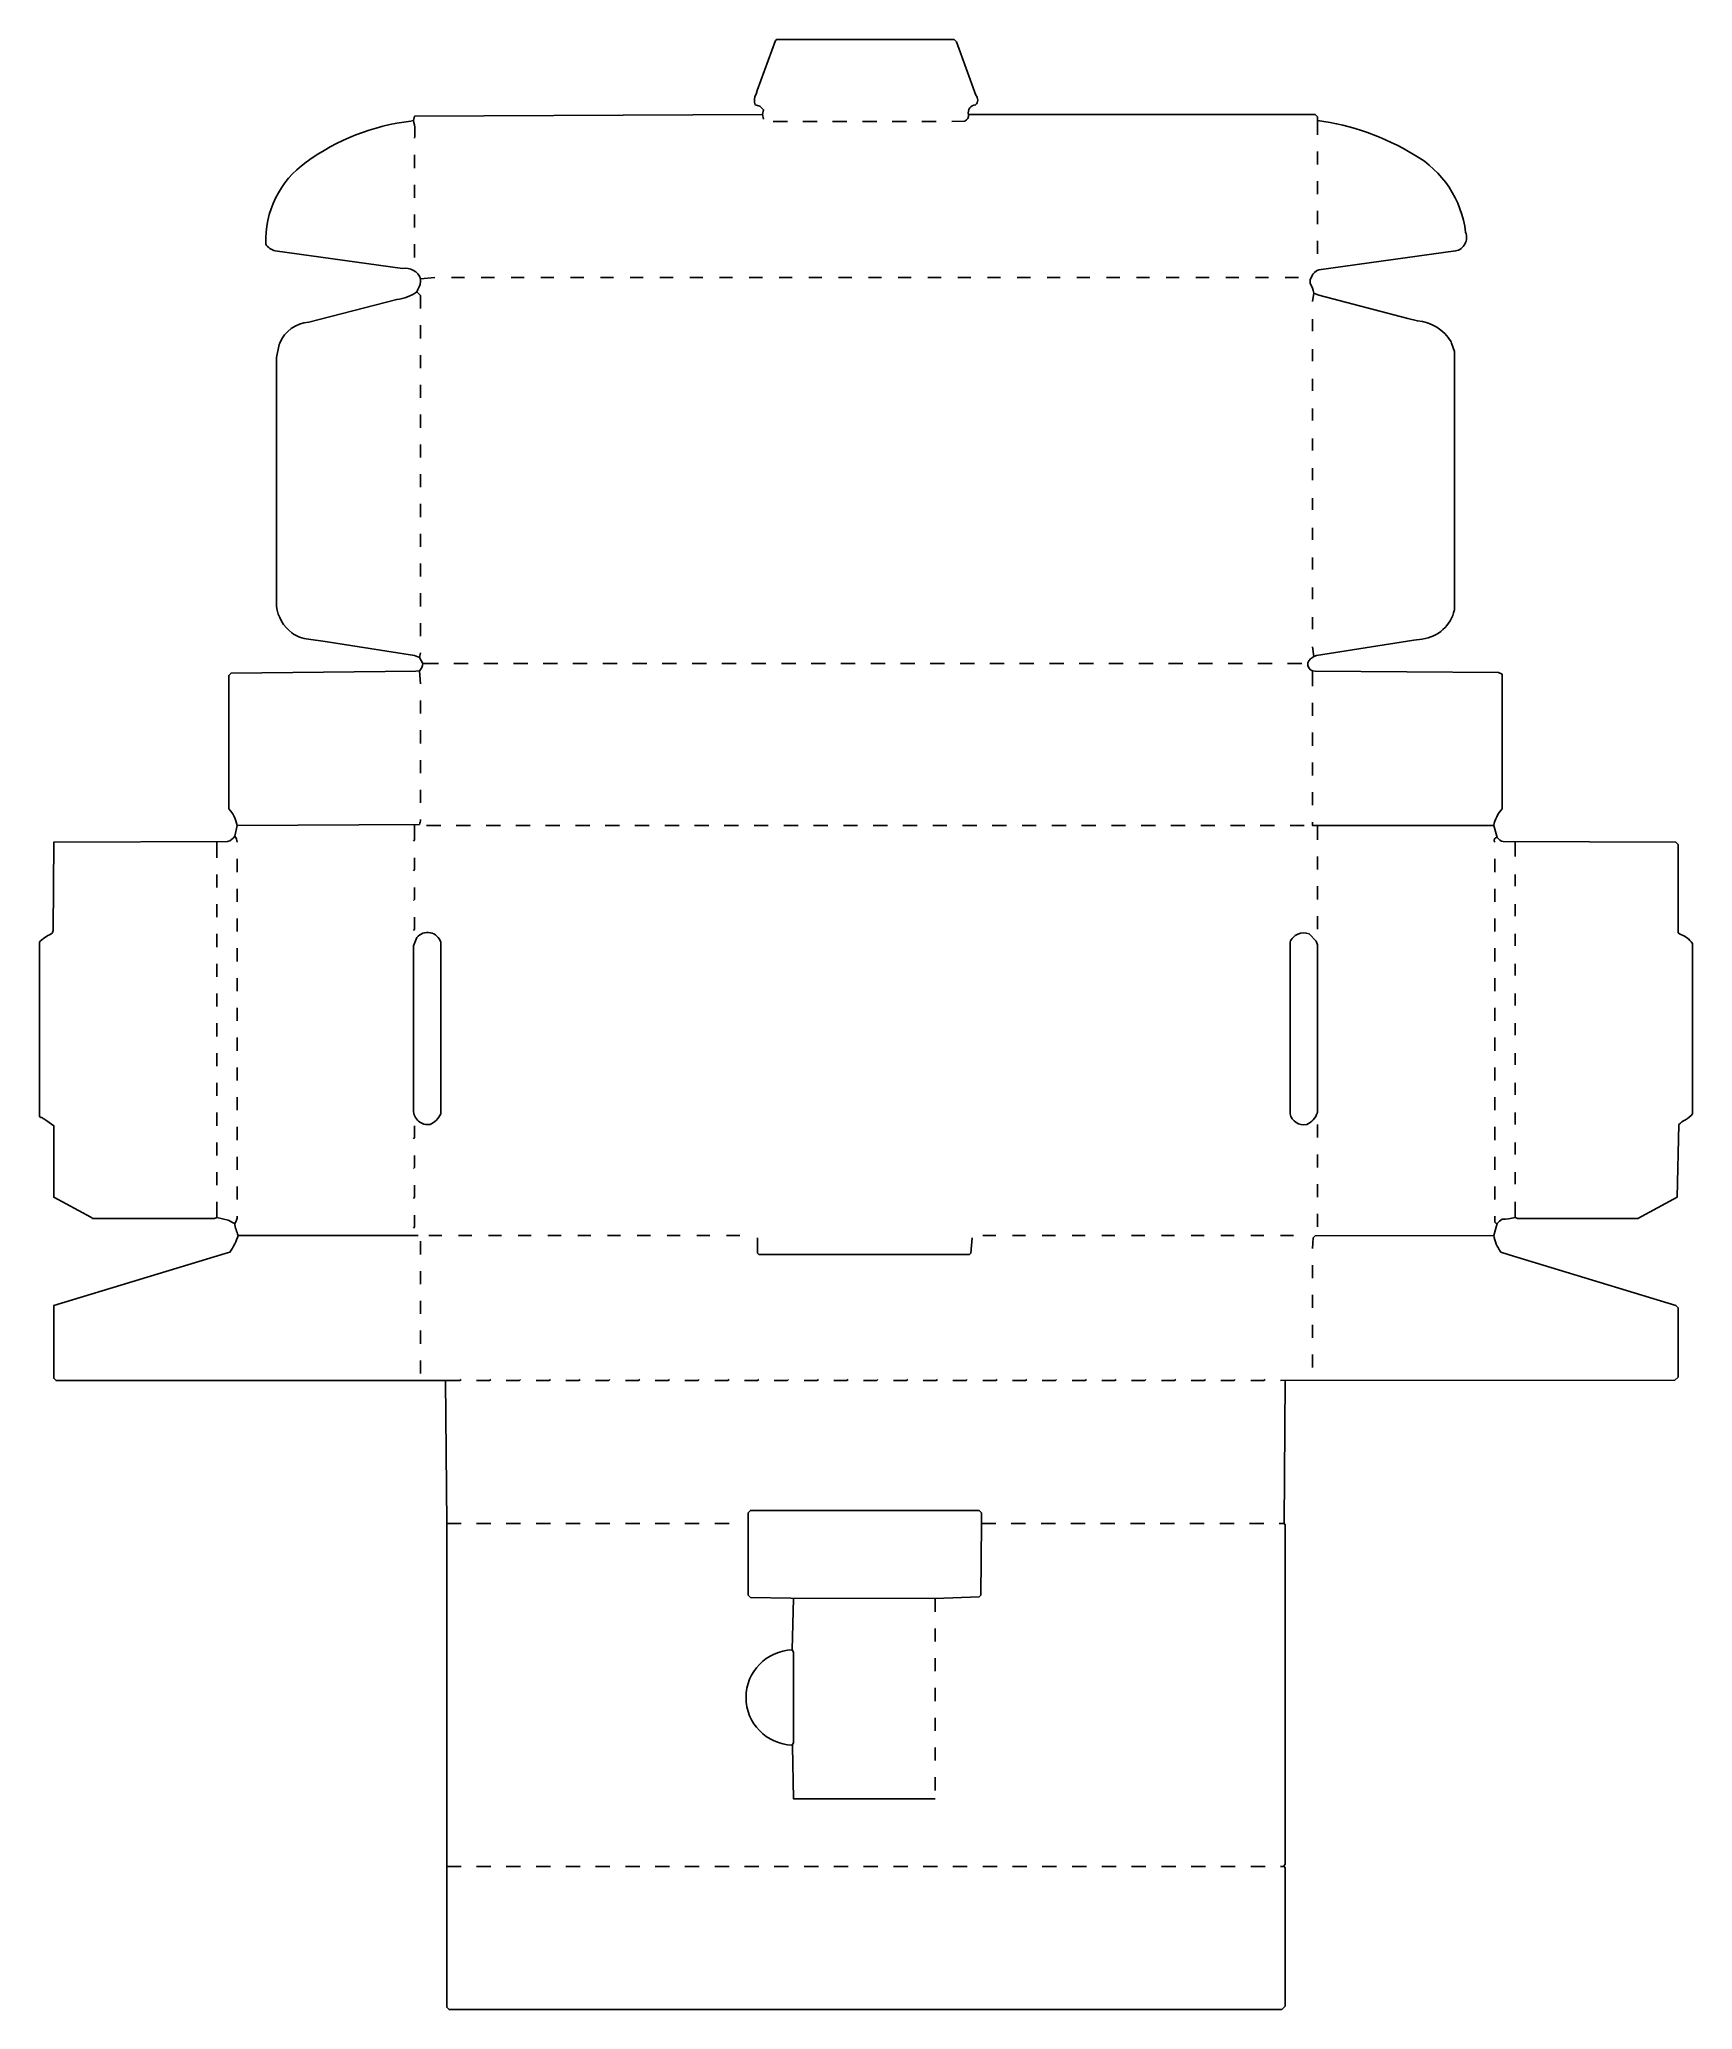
# Model space of a CAD drawing. Extents: x 71 to 1459, y 85 to 1739.
import ezdxf

# ---------------------------------------------------------------- set-up
doc = ezdxf.new("R2010")
doc.units = 0
doc.layers.get('0').update_dxf_attribs({"linetype": 'CONTINUOUS'})

msp = doc.modelspace()

# ---------------------------------------------------------------- linework, layer by layer
at = {"color": 250, "linetype": 'CONTINUOUS'}
for points in [[(837, 1670), (847.962069, 1670.455172, 0.35709), (851, 1676, -0.475905), (857, 1684, 0.399647), (857.3, 1692.1), (841, 1737), (839, 1739), (690, 1739), (689, 1738), (673.7, 1696.1), (672.7, 1693.1, 0.238999), (672, 1684), (676, 1683), (679, 1680), (678, 1676), (679, 1672)], [(390, 1209, 0.20466), (393, 1215), (390, 1220), (385.9, 1221.8), (310.94, 1233.58), (296.932432, 1235.594595, -0.145727), (282.846154, 1240.769231, -0.193847), (270, 1263), (270, 1472), (272.352941, 1482.911765), (272.8, 1484.1, -0.278968), (297.088235, 1501.647059), (371.088235, 1520.647059, 0.116956), (388, 1527), (388.8, 1529.1, 0.177277), (391, 1538, 0.37497), (375.94, 1546.58), (269.06, 1561.42, -0.184147), (261, 1567, -0.252335), (295, 1636, -0.128485), (382.923077, 1670.384615), (385, 1671)], [(386, 1656, 0.099453), (385, 1671), (386.015409, 1674.500158), (678, 1676)], [(1140, 1519), (1141, 1526, 0.066665), (1138, 1534, -0.225633), (1139.2, 1539.9, -0.235914), (1145.053846, 1545.569231), (1259.94, 1561.42, 0.473539), (1268.430769, 1577.053846, 0.23955), (1225.153846, 1642.230769, 0.101238), (1144, 1671)], [(1292, 1079, -0.124225), (1299, 1093), (1299, 1206), (1295.996795, 1207.503246), (1142.003205, 1208.496754, -0.858427), (1140, 1220), (1141, 1221), (1143.1, 1221.8), (1225.06, 1234.58), (1232.067568, 1235.594595, 0.319094), (1259, 1260), (1259, 1477), (1256.7, 1483.9), (1256.2, 1485.1, 0.245025), (1227.911765, 1502.647059), (1219.911765, 1504.647059), (1145.1, 1524.2), (1141, 1526)], [(235, 745), (234.195122, 745.243902), (229.610811, 747.735135), (220, 750), (218, 749), (116, 749), (114.1, 750.2), (83, 767), (83, 827), (77.153846, 831.230769), (74.846154, 832.769231, 0.092595), (72, 834), (71, 835), (71, 981, -0.119011), (81, 988, 0.214611), (82.506754, 991.006577), (83, 1065), (228.996622, 1065.496576, 0.154682), (235, 1070), (237, 1079, 0.145739), (230, 1093), (230, 1205), (232, 1207), (386.996795, 1208.496754), (390, 1209), (391, 1198)], [(237, 1079), (389.98693, 1079.999829, 0.063615), (391, 1084)], [(1295, 745, -0.067775), (1299.044554, 748.554455, 0.066528), (1310, 750), (1310.9, 749.8), (1312, 749), (1413, 749), (1446, 767), (1447.49153, 827.991808, -0.09119), (1453, 832, 0.086508), (1459, 837), (1459, 980, 0.154563), (1448, 988), (1447, 989), (1447, 1063), (1445, 1065), (1300.003401, 1065.496552, -0.19413), (1295, 1069), (1292, 1079), (1140, 1079), (1140, 1082)], [(1293, 1065, -0.666667), (1295, 1069)], [(399, 828, 0.173038), (408, 837), (408, 981, 0.600728), (388, 985), (385, 978), (385, 840, 0.439779), (399, 828)], [(1135, 828, 0.202845), (1144, 838), (1144, 979), (1143, 982), (1137, 988, 0.418722), (1121, 981), (1121, 837, 0.403314), (1135, 828)], [(238, 735, -0.076124), (235, 745, 0.190246), (237, 751)], [(425, 614), (424, 613), (85, 613), (83, 615), (83, 676), (227.1, 719.7), (231, 721, 0.067828), (238, 735), (389, 735)], [(1113, 613), (1443.998499, 613.498489), (1447, 616), (1447, 674), (1445, 676), (1304.9, 718.7), (1298, 721, -0.115121), (1292, 735), (1142.003289, 734.503333), (1140.445545, 732.955446), (1140, 724)], [(703, 307, -0.96784), (703, 387)]]:
    msp.add_lwpolyline(points, format="xyb", dxfattribs=at)
for points in [[(1144, 1659), (1144, 1671), (1144, 1674), (1142, 1676), (851, 1676)], [(386, 1631), (386, 1642)], [(1144, 1634), (1144, 1645)], [(386, 1606), (386, 1617)], [(1144, 1609), (1144, 1620)], [(386, 1581), (386, 1592)], [(1144, 1584), (1144, 1595)], [(386, 1556), (386, 1567)], [(1144, 1559), (1144, 1570)], [(391, 1538), (403, 1539)], [(417, 1539), (428, 1539)], [(442, 1539), (453, 1539)], [(467, 1539), (478, 1539)], [(492, 1539), (503, 1539)], [(517, 1539), (528, 1539)], [(542, 1539), (553, 1539)], [(567, 1539), (578, 1539)], [(592, 1539), (603, 1539)], [(617, 1539), (628, 1539)], [(642, 1539), (653, 1539)], [(667, 1539), (678, 1539)], [(692, 1539), (703, 1539)], [(717, 1539), (728, 1539)], [(742, 1539), (753, 1539)], [(767, 1539), (778, 1539)], [(792, 1539), (803, 1539)], [(817, 1539), (828, 1539)], [(842, 1539), (853, 1539)], [(867, 1539), (878, 1539)], [(892, 1539), (903, 1539)], [(917, 1539), (928, 1539)], [(942, 1539), (953, 1539)], [(967, 1539), (978, 1539)], [(992, 1539), (1003, 1539)], [(1017, 1539), (1028, 1539)], [(1042, 1539), (1053, 1539)], [(1067, 1539), (1078, 1539)], [(1092, 1539), (1103, 1539)], [(1117, 1539), (1128, 1539)], [(391, 1513), (391, 1524), (388, 1527)], [(391, 1488), (391, 1499)], [(1140, 1494), (1140, 1504)], [(391, 1463), (391, 1474)], [(1140, 1469), (1140, 1479)], [(391, 1438), (391, 1449)], [(1140, 1444), (1140, 1454)], [(391, 1413), (391, 1424)], [(1140, 1419), (1140, 1429)], [(391, 1388), (391, 1399)], [(1140, 1394), (1140, 1404)], [(391, 1363), (391, 1374)], [(1140, 1369), (1140, 1379)], [(391, 1338), (391, 1349)], [(1140, 1344), (1140, 1354)], [(391, 1313), (391, 1324)], [(1140, 1319), (1140, 1329)], [(391, 1288), (391, 1299)], [(1140, 1294), (1140, 1304)], [(391, 1263), (391, 1274)], [(1140, 1269), (1140, 1279)], [(391, 1238), (391, 1249)], [(1140, 1244), (1140, 1254)], [(1141, 1221), (1140, 1229)], [(393, 1215), (406, 1215)], [(419, 1215), (431, 1215)], [(444, 1215), (456, 1215)], [(469, 1215), (481, 1215)], [(494, 1215), (506, 1215)], [(519, 1215), (531, 1215)], [(544, 1215), (556, 1215)], [(569, 1215), (581, 1215)], [(594, 1215), (606, 1215)], [(619, 1215), (631, 1215)], [(644, 1215), (656, 1215)], [(669, 1215), (681, 1215)], [(694, 1215), (706, 1215)], [(719, 1215), (731, 1215)], [(744, 1215), (756, 1215)], [(769, 1215), (781, 1215)], [(794, 1215), (806, 1215)], [(819, 1215), (831, 1215)], [(844, 1215), (856, 1215)], [(869, 1215), (881, 1215)], [(894, 1215), (906, 1215)], [(919, 1215), (931, 1215)], [(944, 1215), (956, 1215)], [(969, 1215), (981, 1215)], [(994, 1215), (1006, 1215)], [(1019, 1215), (1031, 1215)], [(1044, 1215), (1056, 1215)], [(1069, 1215), (1081, 1215)], [(1094, 1215), (1106, 1215)], [(1119, 1215), (1131, 1215)], [(1144, 1067), (1144, 1079)], [(220, 1052), (220, 1065)], [(1310, 1053), (1310, 1065)], [(237, 1040), (237, 1051)], [(1144, 1042), (1144, 1053)], [(1293, 1040), (1293, 1051)], [(220, 1027), (220, 1038)], [(237, 1015), (237, 1026)], [(1144, 1017), (1144, 1028)], [(1293, 1015), (1293, 1026)], [(1310, 1028), (1310, 1038)], [(220, 1002), (220, 1013)], [(1310, 1003), (1310, 1013)], [(237, 990), (237, 1001)], [(1144, 992), (1144, 1003)], [(1293, 990), (1293, 1001)], [(220, 977), (220, 988)], [(237, 965), (237, 976)], [(1293, 965), (1293, 976)], [(1310, 978), (1310, 988)], [(220, 952), (220, 963)], [(1310, 953), (1310, 963)], [(237, 940), (237, 951)], [(1293, 940), (1293, 951)], [(220, 927), (220, 938)], [(1310, 928), (1310, 938)], [(220, 902), (220, 913)], [(237, 915), (237, 926)], [(1293, 915), (1293, 926)], [(1310, 903), (1310, 913)], [(237, 890), (237, 901)], [(1293, 890), (1293, 901)], [(220, 877), (220, 888)], [(1310, 878), (1310, 888)], [(220, 852), (220, 863)], [(237, 865), (237, 876)], [(1293, 865), (1293, 876)], [(1310, 853), (1310, 863)], [(237, 840), (237, 851)], [(1293, 840), (1293, 851)], [(220, 827), (220, 838)], [(1144, 817), (1144, 828)], [(1310, 828), (1310, 838)], [(220, 802), (220, 813)], [(237, 815), (237, 826)], [(1293, 815), (1293, 826)], [(1310, 803), (1310, 813)], [(237, 790), (237, 801)], [(1144, 792), (1144, 803)], [(1293, 790), (1293, 801)], [(220, 777), (220, 788)], [(1144, 767), (1144, 778)], [(1310, 778), (1310, 788)], [(220, 750), (220, 763)], [(237, 765), (237, 776)], [(1293, 765), (1293, 776)], [(1310, 750), (1310, 763)], [(1144, 742), (1144, 753)], [(1292, 735), (1295, 745), (1294, 745), (1293, 746), (1293, 751)], [(398, 735), (409, 735)], [(423, 735), (434, 735)], [(448, 735), (459, 735)], [(473, 735), (484, 735)], [(498, 735), (509, 735)], [(523, 735), (534, 735)], [(548, 735), (559, 735)], [(573, 735), (584, 735)], [(598, 735), (609, 735)], [(623, 735), (634, 735)], [(648, 735), (659, 735)], [(863, 735), (874, 735)], [(888, 735), (899, 735)], [(913, 735), (924, 735)], [(938, 735), (949, 735)], [(963, 735), (974, 735)], [(988, 735), (999, 735)], [(1013, 735), (1024, 735)], [(1038, 735), (1049, 735)], [(1063, 735), (1074, 735)], [(1088, 735), (1099, 735)], [(1113, 735), (1124, 735)], [(412, 613), (413, 493), (413, 205), (413, 87), (415, 85), (1114, 85), (1116, 87), (1117, 88), (1117, 204), (1116, 205), (1116.2, 205.9), (1117, 207), (1117, 492), (1116, 493), (1117, 613)], [(823, 430), (859.986861, 431.486131), (861.508329, 433.00806), (862, 493), (862, 502), (860, 504), (668, 504), (667, 503), (666, 502), (666, 433), (668, 431), (701.986134, 430.514682), (822.1, 430.2), (823, 430)], [(413, 493), (425, 493)], [(438, 493), (450, 493)], [(463, 493), (475, 493)], [(488, 493), (500, 493)], [(513, 493), (525, 493)], [(538, 493), (550, 493)], [(563, 493), (575, 493)], [(588, 493), (600, 493)], [(613, 493), (625, 493)], [(638, 493), (650, 493)], [(862, 493), (874, 493)], [(887, 493), (899, 493)], [(912, 493), (924, 493)], [(937, 493), (949, 493)], [(962, 493), (974, 493)], [(987, 493), (999, 493)], [(1012, 493), (1024, 493)], [(1037, 493), (1049, 493)], [(1062, 493), (1074, 493)], [(1087, 493), (1099, 493)], [(1112, 493), (1116, 493)], [(823, 262), (704, 262), (703.2, 306.1), (703, 307), (704, 309), (704, 385), (703, 387), (704, 430)], [(823, 419), (823, 430)], [(823, 394), (823, 405)], [(823, 369), (823, 380)], [(823, 344), (823, 355)], [(823, 319), (823, 330)], [(823, 294), (823, 305)], [(823, 269), (823, 280)], [(413, 205), (425, 205)], [(438, 205), (450, 205)], [(463, 205), (475, 205)], [(488, 205), (500, 205)], [(513, 205), (525, 205)], [(538, 205), (550, 205)], [(563, 205), (575, 205)], [(588, 205), (600, 205)], [(613, 205), (625, 205)], [(638, 205), (650, 205)], [(663, 205), (675, 205)], [(688, 205), (700, 205)], [(713, 205), (725, 205)], [(738, 205), (750, 205)], [(763, 205), (775, 205)], [(788, 205), (800, 205)], [(813, 205), (825, 205)], [(838, 205), (850, 205)], [(863, 205), (875, 205)], [(888, 205), (900, 205)], [(913, 205), (925, 205)], [(938, 205), (950, 205)], [(963, 205), (975, 205)], [(988, 205), (1000, 205)], [(1013, 205), (1025, 205)], [(1038, 205), (1050, 205)], [(1063, 205), (1075, 205)], [(1088, 205), (1100, 205)], [(1113, 205), (1116, 205)]]:
    msp.add_lwpolyline(points, dxfattribs=at)
at = {"color": 251, "linetype": 'CONTINUOUS'}
for points in [[(687, 1670), (699, 1670)], [(712, 1670), (724, 1670)], [(737, 1670), (749, 1670)], [(762, 1670), (774, 1670)], [(787, 1670), (799, 1670)], [(812, 1670), (824, 1670)], [(390, 1220), (391, 1224)], [(1140, 1196), (1140, 1209)], [(391, 1173), (391, 1184)], [(1140, 1171), (1140, 1182)], [(391, 1148), (391, 1159)], [(1140, 1146), (1140, 1157)], [(391, 1123), (391, 1134)], [(1140, 1121), (1140, 1132)], [(391, 1098), (391, 1109)], [(1140, 1096), (1140, 1107)], [(385, 1066), (386, 1067), (386, 1079)], [(396, 1079), (408, 1079)], [(421, 1079), (433, 1079)], [(446, 1079), (458, 1079)], [(471, 1079), (483, 1079)], [(496, 1079), (508, 1079)], [(521, 1079), (533, 1079)], [(546, 1079), (558, 1079)], [(571, 1079), (583, 1079)], [(596, 1079), (608, 1079)], [(621, 1079), (633, 1079)], [(646, 1079), (658, 1079)], [(671, 1079), (683, 1079)], [(696, 1079), (708, 1079)], [(721, 1079), (733, 1079)], [(746, 1079), (758, 1079)], [(771, 1079), (783, 1079)], [(796, 1079), (808, 1079)], [(821, 1079), (833, 1079)], [(846, 1079), (858, 1079)], [(871, 1079), (883, 1079)], [(896, 1079), (908, 1079)], [(921, 1079), (933, 1079)], [(946, 1079), (958, 1079)], [(971, 1079), (983, 1079)], [(996, 1079), (1008, 1079)], [(1021, 1079), (1033, 1079)], [(1046, 1079), (1058, 1079)], [(1071, 1079), (1083, 1079)], [(1096, 1079), (1108, 1079)], [(1121, 1079), (1133, 1079)], [(391, 719), (391, 730)], [(674, 733), (674, 720), (675, 719), (852, 719), (853, 720), (854, 733)], [(391, 694), (391, 705)], [(1140, 699), (1140, 710)], [(391, 669), (391, 680)], [(1140, 674), (1140, 685)], [(391, 644), (391, 655)], [(1140, 649), (1140, 660)], [(391, 619), (391, 630)], [(1140, 624), (1140, 635)]]:
    msp.add_lwpolyline(points, dxfattribs=at)
at = {"color": 27, "linetype": 'CONTINUOUS'}
msp.add_lwpolyline([(237, 1065, 0.165541), (235, 1070)], format="xyb", dxfattribs=at)
at = {"color": 252, "linetype": 'CONTINUOUS'}
for points in [[(385, 1041), (386, 1042), (386, 1052)], [(385, 1016), (386, 1017), (386, 1027)], [(385, 991), (386, 992), (386, 1002)], [(385, 816), (386, 817), (386, 827)], [(385, 791), (386, 792), (386, 802)], [(385, 766), (386, 767), (386, 777)], [(385, 741), (386, 742), (386, 752)], [(438, 613), (449, 613), (450, 614)], [(463, 613), (474, 613), (475, 614)], [(488, 613), (499, 613), (500, 614)], [(513, 613), (524, 613), (525, 614)], [(538, 613), (549, 613), (550, 614)], [(563, 613), (574, 613), (575, 614)], [(588, 613), (599, 613), (600, 614)], [(613, 613), (624, 613), (625, 614)], [(638, 613), (649, 613), (650, 614)], [(663, 613), (674, 613), (675, 614)], [(688, 613), (699, 613), (700, 614)], [(713, 613), (724, 613), (725, 614)], [(738, 613), (749, 613), (750, 614)], [(763, 613), (774, 613), (775, 614)], [(788, 613), (799, 613), (800, 614)], [(813, 613), (824, 613), (825, 614)], [(838, 613), (849, 613), (850, 614)], [(863, 613), (874, 613), (875, 614)], [(888, 613), (899, 613), (900, 614)], [(913, 613), (924, 613), (925, 614)], [(938, 613), (949, 613), (950, 614)], [(963, 613), (974, 613), (975, 614)], [(988, 613), (999, 613), (1000, 614)], [(1013, 613), (1024, 613), (1025, 614)], [(1038, 613), (1049, 613), (1050, 614)], [(1063, 613), (1074, 613), (1075, 614)], [(1088, 613), (1099, 613), (1100, 614)]]:
    msp.add_lwpolyline(points, dxfattribs=at)

doc.saveas('drawing.dxf')
